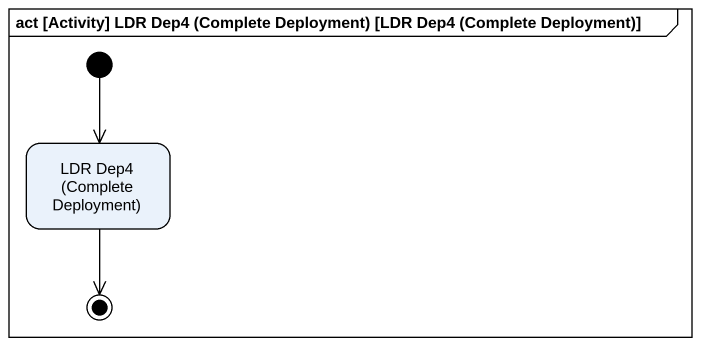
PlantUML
@startuml
mainframe act [Activity] LDR Dep4 (Complete Deployment) [LDR Dep4 (Complete Deployment)]
hide empty description
state "LDR Dep4 (Complete Deployment)" as LDR_Dep4_Complete_Deployment
[*] --> LDR_Dep4_Complete_Deployment
LDR_Dep4_Complete_Deployment --> [*]
@enduml
